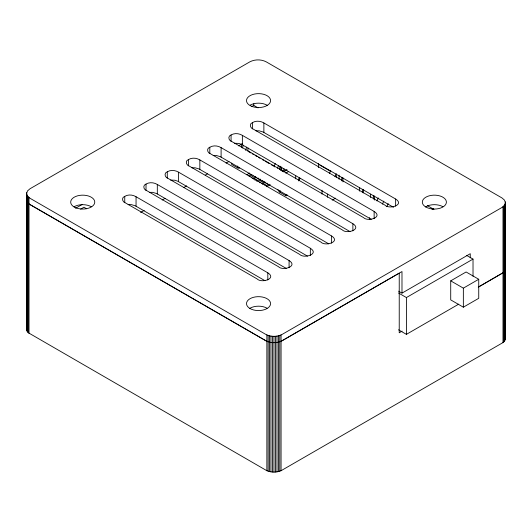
<?xml version="1.0" encoding="UTF-8"?>
<svg xmlns="http://www.w3.org/2000/svg" width="532" height="532" viewBox="0 0 532 532"><rect width="100%" height="100%" fill="white"/><g stroke="black" fill="none" stroke-linecap="round" stroke-linejoin="round"><path stroke-width="0.8" d="M26.6 193.515L27.484 190.941L30.011 188.754L249.794 61.872C254.828 59.225 261.239 59.225 266.273 61.872L501.989 197.957L504.516 200.138L505.4 202.712L505.4 338.485L504.516 341.059L502.993 342.581L281.062 470.714C276.587 472.569 271.347 472.569 266.871 470.714L28.163 332.653L26.999 331.03L26.6 329.288L26.6 193.515L27.484 196.089L30.011 198.27L265.727 334.362C270.761 337.009 277.172 337.009 282.206 334.362L501.989 207.473L504.516 205.292L505.4 202.712M26.7 198.981C26.161 201.395 28.036 203.523 30.011 204.62L265.727 340.706C270.761 343.353 277.172 343.353 282.206 340.706L399.233 273.142L399.233 332.779L402.112 331.117M26.6 329.288L26.7 328.41M329.428 173.518L330.778 170.493M334.921 176.691L336.271 173.665L336.271 177.681M376.955 200.956L378.305 197.931M382.448 204.128L383.798 201.103M386.844 206.669L388.194 203.643M478.275 287.147L502.993 272.79L505.001 270.436L505.3 267.815M124.747 196.361C128.145 194.28 132.741 194.699 136.052 196.747L267.815 272.823C277.212 278.702 261.318 283.443 257.182 278.961L125.419 202.885C122.294 202.054 121.203 197.465 124.747 196.361L124.747 202.705M146.014 184.085C149.406 182.004 154.001 182.423 157.319 184.471L289.082 260.547C298.479 266.426 282.578 271.167 278.449 266.685L146.686 190.609C143.554 189.771 142.463 185.189 146.014 184.085L146.014 190.429M167.274 171.809C170.672 169.728 175.267 170.147 178.579 172.195L310.342 248.271C319.745 254.15 303.845 258.891 299.709 254.409L167.946 178.333C164.82 177.495 163.73 172.913 167.274 171.809L167.274 178.154M188.541 159.534C191.932 157.452 196.527 157.871 199.846 159.919L331.609 235.995C341.005 241.874 325.105 246.615 320.976 242.133L189.212 166.057C186.08 165.219 184.99 160.631 188.541 159.534L188.541 165.878M209.801 147.251C213.199 145.176 217.794 145.595 221.106 147.643L352.869 223.713C362.272 229.598 346.372 234.339 342.236 229.851L210.473 153.781C207.347 152.943 206.256 148.355 209.801 147.251L209.801 153.602M231.068 134.975C234.459 132.9 239.054 133.319 242.373 135.367L374.136 211.437C383.532 217.322 367.639 222.057 363.502 217.575L231.739 141.505C228.607 140.667 227.516 136.079 231.068 134.975L231.068 141.319M252.567 122.566C255.958 120.485 260.554 120.91 263.872 122.952L395.635 199.028C405.032 204.906 389.138 209.648 385.002 205.166L253.239 129.09C250.107 128.259 249.016 123.67 252.567 122.566L252.567 128.91M478.8 286.821L502.993 272.79M75.617 208.258L82.081 204.527M251.609 106.646L253.764 105.403L258.073 107.89M80.658 209.136L83.95 207.234L86.59 208.757M238.562 145.868L242.093 143.826M140.628 212.448L144.219 210.373M162.174 200.005L165.046 198.35M183.72 187.57L186.592 185.907M205.266 175.128L207.42 173.884M226.1 163.105L228.973 161.442M246.855 174.702L249.714 173.053M248.504 175.653L250.645 174.416M249.175 176.538L251.969 174.922M251.25 177.242L253.392 176.006M252.188 178.606L255.759 176.544M253.571 179.078L256.364 177.462M254.934 180.188L258.505 178.127M256.584 181.146L260.155 179.078M257.967 181.612L260.76 179.996M259.33 182.729L262.901 180.667M261.691 183.267L264.55 181.618M280.869 166.868L280.869 169.661L283.889 171.404L286.635 169.821M262.362 184.152L265.854 182.13M287.147 169.841L283.616 171.883L280.411 170.027M264.437 184.857L267.297 183.208M285.81 173.146L288.637 171.517M266.086 185.808L268.946 184.158M266.758 186.685L270.249 184.671M277.997 189.605A3.026 1.749 60 0 0 280.045 192.338L286.09 195.829L287.46 195.038M332.214 200.118L335.592 198.163M432.077 209.395L433.514 208.564M281.062 341.285L401.986 271.553L401.986 293.125L398.601 291.17M401.986 293.125L470.261 253.704L470.261 257.84M398.534 293.012L406.408 297.554L473.021 259.097L473.021 276.274M450.717 280.856L466.099 271.978L478.74 279.273L478.74 298.306L463.352 307.19L450.717 299.888L450.717 280.856L463.352 288.151L478.74 279.273M398.534 329.807L406.408 334.355L458.697 304.164M255.958 130.845L259.137 130.819L263.081 131.996L393.487 207.3M234.459 143.261L238.702 143.407L241.581 144.411L371.269 219.304M213.192 155.537L216.371 155.51L220.321 156.687L350.003 231.58M191.932 167.813L195.111 167.786L199.054 168.963L328.743 243.856M170.666 180.089L174.908 180.235L177.794 181.239L307.476 256.131M149.406 192.365L152.584 192.338L156.528 193.515L286.216 268.407M128.139 204.64L131.318 204.614L135.261 205.791L264.949 280.683M427.502 205.711L433.966 209.442M319.798 165.1L330.578 171.324M466.577 255.38L473.021 259.097M242.792 147.677L241.581 146.978L241.581 144.079M248.617 151.673L250.758 152.91M252.188 153.735L253.611 154.559M255.041 155.384L257.189 156.621M258.612 157.445L260.042 158.27M262.183 159.507L263.613 160.332M265.042 161.156L269.332 163.63M271.473 164.867L273.614 166.104M239.659 167.773A3.026 1.749 60 0 1 237.738 167.913L231.693 164.428L231.693 163.158M29.007 203.956L266.871 341.285M505.3 337.607L505.4 338.485M342.927 177.748L342.96 181.884M341.817 177.555L341.85 180.867M505.3 201.834L505.3 339.363M505.001 204.454L505.001 340.227M504.516 205.292L504.516 341.059M503.837 206.077L503.837 341.85M502.993 206.808L502.993 342.581M463.352 288.151L463.352 307.19M406.408 297.554L406.408 334.355M395.635 199.028L395.635 206.163M374.462 195.956L374.462 200.065M374.136 211.437L374.136 218.579M373.358 195.763L373.358 199.054M370.611 194.18L370.611 197.472M369.514 217.601L369.514 219.191M363.469 189.611L363.469 192.903M362.372 189.419L362.372 192.71M359.625 187.836L359.625 191.128M352.869 223.713L352.869 230.855M339.017 175.114L339.017 179.231M331.609 235.995L331.609 243.131M327.479 194.127L327.479 197.299M321.986 190.163L321.986 194.127M318.502 163.477L318.502 167.6M310.342 248.271L310.342 255.407M298.725 180.92L298.725 179.018A0.778 0.446 -60 0 1 299.27 178.067A0.778 0.446 -60 0 1 299.822 178.386A3.106 1.796 60 0 1 298.725 179.949M295.699 175.593L295.699 178.858M289.082 260.547L289.082 267.682M286.09 194.559L286.09 195.829M283.889 168.504L283.889 171.404M281.694 167.088L281.694 170.134M281.062 334.941L281.062 470.714M280.045 190.436L280.045 192.338M279.766 169.661L279.766 168.072A5.147 2.973 -60 0 1 280.078 166.19M279.792 335.426L279.792 471.199M278.429 335.818L278.429 471.591M276.986 336.104L276.986 471.871M275.49 336.271L275.49 472.044M273.967 336.33L273.967 472.103M272.444 336.271L272.444 472.044M270.948 336.104L270.948 471.871M269.505 335.818L269.505 471.591M268.141 335.426L268.141 471.199M267.815 272.823L267.815 279.958M266.871 334.941L266.871 470.714M263.872 122.952L263.872 132.468M253.764 103.82L253.764 105.403M247.899 151.261L247.899 149.672A5.147 2.973 -60 0 1 248.145 148.009M242.373 135.367L242.373 144.884M237.738 166.011L237.738 167.913M221.106 147.643L221.106 157.159M199.846 159.919L199.846 169.435M178.579 172.195L178.579 181.711M157.319 184.471L157.319 193.987M136.052 196.747L136.052 206.263M29.007 197.611L29.007 333.384M28.163 196.88L28.163 332.653M27.484 196.089L27.484 331.862M26.999 195.257L26.999 331.03M26.7 192.637L26.7 330.166M245.724 150.43A6.311 3.644 -60 0 1 246.715 147.098M242.492 147.989A6.311 3.644 -60 0 1 243.417 145.189M277.657 168.292A6.311 3.644 -60 0 1 278.582 165.492M274.293 166.922A6.311 3.644 -60 0 1 275.283 163.59M250.166 105.117A12.043 6.956 0 0 1 267.197 105.276M74.201 206.709A12.043 6.956 0 0 1 91.231 206.709M250.02 308.214A12.043 6.956 0 0 1 267.051 308.214M425.839 206.709A12.043 6.956 0 0 1 442.877 206.709M425.839 207.021A12.043 6.956 0 0 0 445.989 203.909A12.043 6.956 0 0 0 431.239 195.39A12.043 6.956 0 0 0 425.839 207.021M74.201 207.021A12.043 6.956 0 0 0 94.35 203.909A12.043 6.956 0 0 0 79.594 195.39A12.043 6.956 0 0 0 74.201 207.021M252.341 106.56A12.043 6.956 0 0 0 270.582 100.714A12.043 6.956 0 0 0 252.687 94.516A12.043 6.956 0 0 0 252.341 106.56M250.02 308.533A12.043 6.956 0 0 0 270.17 305.415A12.043 6.956 0 0 0 255.42 296.903A12.043 6.956 0 0 0 250.02 308.533"/></g></svg>
